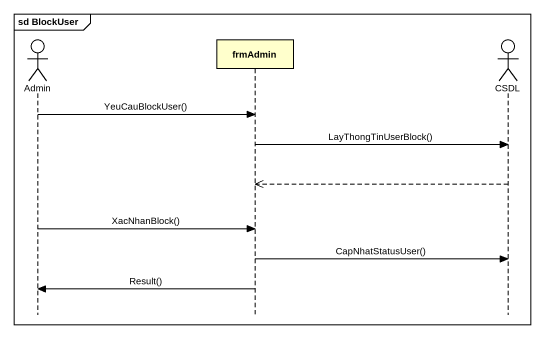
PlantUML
@startuml
mainframe sd BlockUser
hide footbox
actor Admin
participant frmAdmin
actor CSDL

Admin -> frmAdmin : YeuCauBlockUser()
frmAdmin -> CSDL : LayThongTinUserBlock()
CSDL -->> frmAdmin
Admin -> frmAdmin : XacNhanBlock()
frmAdmin -> CSDL : CapNhatStatusUser()
frmAdmin -> Admin : Result()
@enduml
